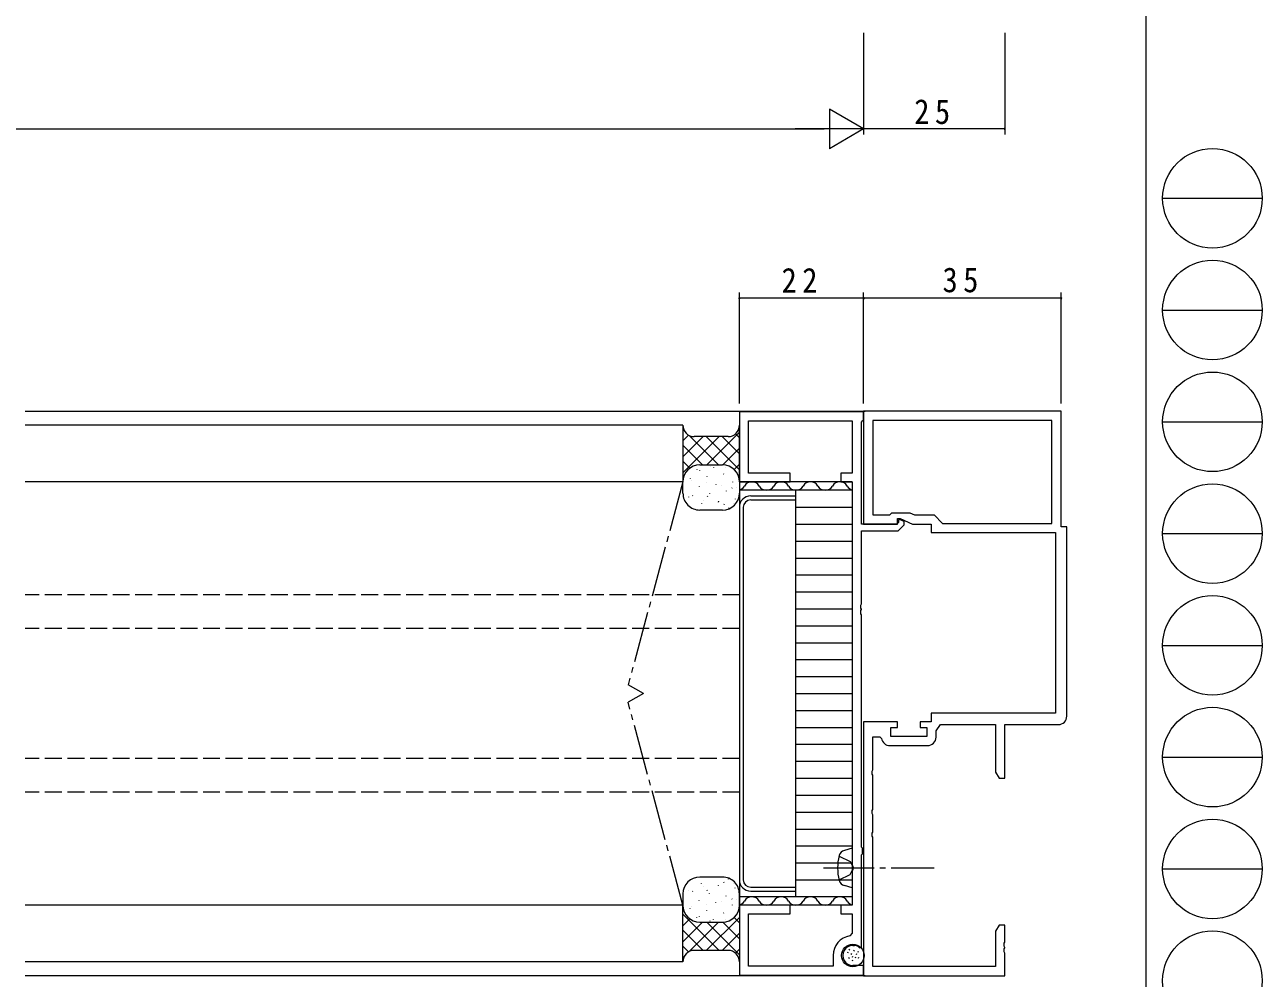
# Model space of a CAD drawing. Units: millimetres on the paper. Extents: x -420 to 373, y -297 to 267.
# Drawn here: x 153.7 to 372.9, y -211.8 to -42.9 of the extents above; entities that cross this region are included whole.
import ezdxf

# ---------------------------------------------------------------- set-up
doc = ezdxf.new("R2010")
doc.units = ezdxf.units.MM
doc.linetypes.add('CHAIN2', pattern=[12, 9, -1, 1, -1])
doc.linetypes.add('DASHED3', pattern=[4, 3, -1])
for name, color, linetype, lineweight in [('0-1_YKK_ZWAK', 7, 'Continuous', 9), ('0-3_YKK_11', 7, 'Continuous', 9), ('0-4_YKK_12', 2, 'Continuous', 9), ('0-5_YKK_13', 4, 'Continuous', 9), ('0-6_YKK_D', 6, 'Continuous', 9)]:
    doc.layers.add(name, color=color, linetype=linetype, lineweight=lineweight)
doc.styles.add('ＭＳ ゴシック', font='')
doc.styles.get('ＭＳ ゴシック').set_extended_font_data('MS Gothic')

msp = doc.modelspace()

# ---------------------------------------------------------------- linework, layer by layer
at = {"layer": '0-1_YKK_ZWAK'}
for p, q in [((352.3, 264.4), (352.3, -260.6)), ((355.276, -73.616), (372.916, -73.616)), ((355.276, -93.412), (372.916, -93.412)), ((355.276, -113.208), (372.916, -113.208)), ((355.276, -133.004), (372.916, -133.004)), ((355.276, -152.8), (372.916, -152.8)), ((355.276, -172.596), (372.916, -172.596)), ((355.276, -192.392), (372.916, -192.392))]:
    msp.add_line(p, q, dxfattribs=at)
for centre in [(364.096, -73.616), (364.096, -93.412), (364.096, -113.208), (364.096, -133.004), (364.096, -152.8), (364.096, -172.596), (364.096, -192.392), (364.096, -212.188)]:
    msp.add_circle(centre, 8.82, dxfattribs=at)
at = {"layer": '0-3_YKK_11'}
for p, q in [((280.3, -111.429), (280.3, -123.829)), ((302.3, -111.429), (280.3, -111.429)), ((302.3, -111.329), (302.3, -131.329)), ((337.3, -111.329), (302.3, -111.329)), ((302.3, -112.859), (302.3, -111.429)), ((337.3, -131.829), (337.3, -111.329)), ((281.93, -113.059), (300.3, -113.059)), ((281.93, -122.329), (281.93, -113.059)), ((300.3, -113.059), (300.3, -122.329)), ((301.93, -113.258), (302.115, -113.058)), ((301.93, -131.329), (301.93, -113.258)), ((302.115, -113.058), (302.3, -112.859)), ((335.67, -112.959), (303.93, -112.959)), ((303.93, -112.959), (303.93, -129.699)), ((335.67, -112.959), (303.93, -112.959)), ((335.67, -131.199), (335.67, -112.959)), ((289.3, -122.329), (281.93, -122.329)), ((289.3, -123.829), (289.3, -122.329)), ((298.3, -122.329), (298.3, -123.829)), ((300.3, -122.329), (298.3, -122.329)), ((280.3, -123.829), (289.3, -123.829)), ((298.3, -123.829), (300.3, -123.829)), ((300.3, -123.829), (300.3, -191.77)), ((308.2, -131.329), (301.93, -131.329)), ((302.3, -131.329), (308.3, -131.329)), ((303.93, -129.699), (306.93, -129.699)), ((306.93, -129.699), (307.3, -129.329)), ((307.3, -129.329), (310.512, -129.329)), ((308.5, -131.029), (308.2, -131.329)), ((308.3, -130.329), (308.8, -130.329)), ((308.3, -131.329), (308.3, -130.329)), ((308.414, -132.529), (309.5, -131.443)), ((308.685, -130.501), (308.5, -130.619)), ((308.5, -130.619), (308.5, -131.029)), ((309.5, -130.881), (308.685, -130.501)), ((308.8, -130.329), (310.945, -131.329)), ((309.5, -131.443), (309.5, -130.881)), ((310.512, -129.329), (311.306, -129.699)), ((310.945, -131.329), (314.3, -131.329)), ((311.306, -129.699), (314.8, -129.699)), ((314.3, -131.329), (314.3, -132.829)), ((314.8, -129.699), (316.3, -131.199)), ((316.3, -131.199), (335.67, -131.199)), ((301.93, -132.529), (308.414, -132.529)), ((301.93, -145.47), (301.93, -132.529)), ((314.3, -132.829), (336.3, -132.829)), ((336.3, -132.829), (336.3, -164.829)), ((338.3, -131.829), (337.3, -131.829)), ((338.3, -165.329), (338.3, -131.829)), ((301.81, -145.654), (301.93, -145.47)), ((301.81, -146.204), (301.81, -145.654)), ((301.93, -146.387), (301.81, -146.204)), ((301.81, -146.654), (301.93, -146.47)), ((301.81, -147.204), (301.81, -146.654)), ((301.93, -146.47), (301.93, -146.387)), ((301.93, -147.387), (301.81, -147.204)), ((301.93, -188.559), (301.93, -147.387)), ((308.3, -166.329), (302.3, -166.329)), ((302.3, -166.329), (302.3, -211.329)), ((308.3, -167.329), (308.3, -166.329)), ((312.3, -166.329), (312.3, -167.329)), ((314.3, -166.329), (312.3, -166.329)), ((314.3, -164.829), (314.3, -166.329)), ((336.3, -164.829), (314.3, -164.829)), ((307.1, -167.329), (308.3, -167.329)), ((307.1, -168.929), (307.1, -167.329)), ((312.3, -167.329), (313.5, -167.329)), ((313.5, -167.329), (313.5, -168.929)), ((315.13, -167.929), (315.9, -166.829)), ((315.13, -169.059), (315.13, -167.929)), ((315.9, -166.829), (325.67, -166.829)), ((325.67, -166.829), (325.67, -175.238)), ((327.3, -166.829), (336.8, -166.829)), ((327.3, -176.329), (327.3, -166.829)), ((303.93, -169.029), (305.19, -169.029)), ((303.93, -174.871), (303.93, -169.029)), ((305.19, -169.029), (305.487, -169.284)), ((306.97, -170.559), (313.63, -170.559)), ((313.5, -168.929), (307.1, -168.929)), ((303.81, -175.054), (303.93, -174.871)), ((303.81, -175.604), (303.81, -175.054)), ((325.67, -175.238), (326.3, -176.329)), ((303.93, -175.787), (303.81, -175.604)), ((303.93, -181.871), (303.93, -175.787)), ((326.3, -176.329), (327.3, -176.329)), ((303.81, -182.054), (303.93, -181.871)), ((303.81, -182.604), (303.81, -182.054)), ((303.93, -182.787), (303.81, -182.604)), ((303.93, -185.871), (303.93, -182.787)), ((303.81, -186.054), (303.93, -185.871)), ((303.81, -186.604), (303.81, -186.054)), ((303.93, -186.787), (303.81, -186.604)), ((303.93, -209.699), (303.93, -186.787)), ((302.1, -188.729), (301.93, -188.559)), ((301.93, -189.899), (302.1, -189.729)), ((301.93, -206.229), (301.93, -189.899)), ((302.1, -189.729), (302.1, -188.729)), ((300.3, -191.77), (300.42, -191.954)), ((300.42, -192.504), (300.3, -192.687)), ((300.3, -192.687), (300.3, -198.829)), ((300.42, -191.954), (300.42, -192.504)), ((280.3, -198.829), (280.3, -211.229)), ((289.3, -198.829), (280.3, -198.829)), ((289.3, -200.329), (289.3, -198.829)), ((298.3, -198.829), (298.3, -200.329)), ((300.3, -198.829), (298.3, -198.829)), ((281.93, -200.329), (289.3, -200.329)), ((281.93, -209.599), (281.93, -200.329)), ((298.3, -200.329), (300.3, -200.329)), ((300.3, -200.329), (300.3, -203.774)), ((300.3, -203.774), (299.875, -204.268)), ((326.3, -202.329), (325.67, -203.42)), ((325.67, -203.42), (325.67, -209.699)), ((327.3, -202.329), (326.3, -202.329)), ((327.3, -205.371), (327.3, -202.329)), ((300.4, -205.929), (300.692, -205.929)), ((327.18, -205.554), (327.3, -205.371)), ((327.18, -206.104), (327.18, -205.554)), ((296.9, -207.729), (296.9, -209.599)), ((301.399, -206.222), (301.56, -206.383)), ((301.56, -206.383), (301.93, -206.229)), ((327.3, -206.287), (327.18, -206.104)), ((327.18, -206.554), (327.3, -206.371)), ((327.18, -207.104), (327.18, -206.554)), ((327.3, -207.287), (327.18, -207.104)), ((327.3, -206.371), (327.3, -206.287)), ((327.3, -211.329), (327.3, -207.287)), ((296.9, -209.599), (281.93, -209.599)), ((302.3, -209.529), (300.4, -209.529)), ((302.3, -211.229), (302.3, -209.529)), ((325.67, -209.699), (303.93, -209.699)), ((280.3, -211.229), (302.3, -211.229)), ((302.3, -211.329), (327.3, -211.329))]:
    msp.add_line(p, q, dxfattribs=at)
for centre, radius, start, end in [((336.8, -165.329), 1.5, 270, 359.99998), ((306.97, -169.059), 1.5, 188.62692, 269.99998), ((313.63, -169.059), 1.5, 270, 359.99998), ((300.4, -207.729), 3.5, 98.62692, 179.99998), ((300.4, -207.729), 1.8, 89.99998, 270), ((300.692, -206.929), 1, 45.00002, 90.00002)]:
    msp.add_arc(centre, radius, start, end, dxfattribs=at)
at = {"layer": '0-4_YKK_12'}
for p, q in [((153.8, -111.329), (302.6, -111.329)), ((270.3, -113.829), (153.8, -113.829)), ((270.3, -123.829), (153.8, -123.829)), ((280.3, -125.329), (280.3, -197.329)), ((270.3, -198.829), (153.8, -198.829)), ((270.3, -208.829), (153.8, -208.829)), ((302.6, -211.329), (153.8, -211.329))]:
    msp.add_line(p, q, dxfattribs=at)
at = {"layer": '0-4_YKK_12', "linetype": 'CHAIN2'}
for p, q in [((270.3, -123.829), (260.6, -159.779)), ((263.3, -161.329), (260.6, -159.779)), ((263.3, -161.329), (260.6, -162.879)), ((270.3, -198.829), (260.6, -162.879))]:
    msp.add_line(p, q, dxfattribs=at)
at = {"layer": '0-4_YKK_12', "linetype": 'DASHED3'}
for p, q in [((280.3, -143.829), (153.8, -143.829)), ((280.3, -149.829), (153.8, -149.829)), ((280.3, -172.829), (153.8, -172.829)), ((280.3, -178.829), (153.8, -178.829))]:
    msp.add_line(p, q, dxfattribs=at)
at = {"layer": '0-5_YKK_13'}
for p, q in [((270.3, -113.829), (270.3, -123.829)), ((280.3, -123.829), (280.3, -113.829)), ((270.298, -122.229), (276.699, -115.829)), ((270.299, -119.4), (273.87, -115.829)), ((270.512, -114.724), (270.3, -114.512)), ((270.3, -116.571), (271.306, -115.564)), ((276.616, -120.829), (271.405, -115.617)), ((278.3, -115.829), (272.3, -115.829)), ((280.3, -121.684), (274.445, -115.829)), ((274.527, -120.829), (280.3, -115.056)), ((280.3, -118.855), (277.273, -115.829)), ((280.3, -116.027), (279.612, -115.339)), ((273.788, -120.829), (270.299, -117.34)), ((277.355, -120.829), (280.3, -117.884)), ((271.534, -121.403), (270.299, -120.168)), ((272.755, -121.666), (272.762, -121.715)), ((273.256, -121.755), (273.213, -121.845)), ((273.3, -120.829), (277.3, -120.829)), ((273.3, -120.829), (277.3, -120.829)), ((275.122, -121.034), (275.12, -121.043)), ((275.715, -121.244), (275.722, -121.293)), ((277.515, -122.427), (277.522, -122.476)), ((277.809, -121.256), (277.807, -121.265)), ((279.363, -121.65), (280.3, -120.713)), ((270.392, -123.09), (270.298, -122.996)), ((270.3, -125.829), (270.3, -123.829)), ((271.595, -123.271), (271.602, -123.32)), ((271.861, -123.664), (271.859, -123.674)), ((273.184, -124.675), (273.191, -124.725)), ((274.548, -123.886), (274.546, -123.896)), ((274.555, -122.849), (274.562, -122.898)), ((276.144, -124.254), (276.151, -124.303)), ((277.156, -124.5), (277.154, -124.51)), ((278.998, -124.894), (278.955, -124.984)), ((279.104, -123.832), (279.111, -123.881)), ((279.833, -124.771), (279.831, -124.781)), ((280.287, -123.554), (280.3, -123.541)), ((280.3, -123.829), (280.3, -125.829)), ((280.3, -123.829), (280.3, -125.329)), ((300.3, -123.829), (280.3, -123.829)), ((271.286, -126.517), (271.284, -126.527)), ((272.024, -126.28), (272.031, -126.33)), ((273.894, -127.131), (273.892, -127.141)), ((274.665, -126.405), (274.622, -126.495)), ((274.984, -125.858), (274.991, -125.908)), ((277.944, -125.436), (277.951, -125.486)), ((279.533, -126.841), (279.54, -126.891)), ((300.3, -125.329), (280.3, -125.329)), ((282.3, -126.329), (290.3, -126.329)), ((282.3, -127.029), (290.3, -127.029)), ((290.3, -197.329), (290.3, -125.329)), ((277.3, -128.829), (273.3, -128.829)), ((273.613, -127.685), (273.62, -127.735)), ((276.571, -127.402), (276.569, -127.412)), ((276.573, -127.263), (276.58, -127.313)), ((277.616, -127.807), (277.573, -127.898)), ((278.373, -128.446), (278.38, -128.495)), ((279.258, -127.624), (279.256, -127.634)), ((280.3, -128.329), (280.3, -194.329)), ((281, -128.329), (281, -194.329)), ((290.3, -128.329), (300.3, -128.329)), ((290.3, -131.329), (300.3, -131.329)), ((290.3, -134.329), (300.3, -134.329)), ((290.3, -137.329), (300.3, -137.329)), ((290.3, -140.329), (300.3, -140.329)), ((290.3, -143.329), (300.3, -143.329)), ((290.3, -146.329), (300.3, -146.329)), ((290.3, -149.329), (300.3, -149.329)), ((290.3, -152.329), (300.3, -152.329)), ((290.3, -155.329), (300.3, -155.329)), ((290.3, -158.329), (300.3, -158.329)), ((290.3, -161.329), (300.3, -161.329)), ((290.3, -164.329), (300.3, -164.329)), ((290.3, -167.329), (300.3, -167.329)), ((290.3, -170.329), (300.3, -170.329)), ((290.3, -173.329), (300.3, -173.329)), ((290.3, -176.329), (300.3, -176.329)), ((290.3, -179.329), (300.3, -179.329)), ((290.3, -182.329), (300.3, -182.329)), ((290.3, -185.329), (300.3, -185.329)), ((290.3, -188.329), (300.3, -188.329)), ((300.3, -188.729), (298.893, -189.106)), ((300.3, -188.729), (300.3, -195.729)), ((300.3, -190.229), (300.3, -194.229)), ((290.3, -191.329), (300.3, -191.329)), ((277.3, -193.829), (273.3, -193.829)), ((273.613, -194.972), (273.62, -194.923)), ((277.616, -194.85), (277.573, -194.76)), ((278.373, -194.211), (278.38, -194.162)), ((279.258, -195.033), (279.256, -195.023)), ((290.3, -194.329), (300.3, -194.329)), ((270.3, -196.829), (270.3, -198.829)), ((271.286, -196.14), (271.284, -196.13)), ((272.024, -196.377), (272.031, -196.328)), ((273.894, -195.526), (273.892, -195.516)), ((274.665, -196.252), (274.622, -196.162)), ((274.984, -196.799), (274.991, -196.749)), ((276.571, -195.255), (276.569, -195.245)), ((276.573, -195.394), (276.58, -195.345)), ((277.944, -197.221), (277.951, -197.171)), ((279.533, -195.816), (279.54, -195.767)), ((280.3, -198.829), (280.3, -196.829)), ((282.3, -195.629), (290.3, -195.629)), ((282.3, -196.329), (290.3, -196.329)), ((300.3, -195.729), (298.893, -195.352)), ((270.3, -208.829), (270.3, -198.829)), ((271.595, -199.387), (271.602, -199.337)), ((271.861, -198.993), (271.859, -198.983)), ((273.184, -197.982), (273.191, -197.932)), ((274.548, -198.771), (274.546, -198.761)), ((276.144, -198.404), (276.151, -198.354)), ((277.156, -198.157), (277.154, -198.147)), ((278.998, -197.763), (278.955, -197.673)), ((279.104, -198.826), (279.111, -198.776)), ((279.833, -197.886), (279.831, -197.876)), ((280.287, -199.103), (280.3, -199.116)), ((280.3, -197.329), (280.3, -198.829)), ((300.3, -197.329), (280.3, -197.329)), ((300.3, -198.829), (280.3, -198.829)), ((280.3, -198.829), (280.3, -208.829)), ((270.392, -199.567), (270.298, -199.661)), ((270.298, -200.428), (276.699, -206.829)), ((271.534, -201.254), (270.299, -202.489)), ((272.755, -200.991), (272.762, -200.942)), ((273.256, -200.903), (273.213, -200.812)), ((280.3, -200.973), (274.445, -206.829)), ((274.555, -199.809), (274.562, -199.759)), ((275.122, -201.624), (275.12, -201.614)), ((275.715, -201.413), (275.722, -201.364)), ((277.515, -200.23), (277.522, -200.181)), ((277.809, -201.402), (277.807, -201.392)), ((279.363, -201.007), (280.3, -201.945)), ((273.788, -201.829), (270.299, -205.317)), ((270.299, -203.257), (273.87, -206.829)), ((276.616, -201.829), (271.405, -207.04)), ((273.3, -201.829), (277.3, -201.829)), ((273.3, -201.829), (277.3, -201.829)), ((274.527, -201.829), (280.3, -207.601)), ((280.3, -203.802), (277.273, -206.829)), ((277.355, -201.828), (280.3, -204.773)), ((270.3, -206.086), (271.306, -207.093)), ((270.512, -207.933), (270.3, -208.145)), ((278.3, -206.829), (272.3, -206.829)), ((280.3, -206.63), (279.612, -207.319)), ((299.517, -207.276), (299.595, -207.092)), ((299.714, -208.284), (299.792, -208.1)), ((299.775, -206.786), (299.853, -206.602)), ((300.113, -207.579), (300.191, -207.395)), ((300.317, -208.04), (300.395, -207.856)), ((300.6, -206.961), (300.678, -206.777)), ((300.849, -208.141), (300.927, -207.957)), ((301.04, -207.572), (301.118, -207.388)), ((301.322, -207.142), (301.401, -206.958)), ((301.39, -208.22), (301.468, -208.036)), ((300.316, -208.69), (300.394, -208.505))]:
    msp.add_line(p, q, dxfattribs=at)
at = {"layer": '0-5_YKK_13', "linetype": 'DASHED3'}
for p, q in [((297.948, -190.129), (299.896, -191.079)), ((299.896, -191.079), (300.508, -192.229)), ((299.896, -193.379), (300.508, -192.229)), ((297.948, -194.329), (299.896, -193.379))]:
    msp.add_line(p, q, dxfattribs=at)
at = {"layer": '0-5_YKK_13', "linetype": 'CHAIN2'}
msp.add_line((295.2, -192.229), (314.8, -192.229), dxfattribs=at)
at = {"layer": '0-5_YKK_13'}
msp.add_circle((300.4, -207.729), 2, dxfattribs=at)
for centre, radius, start, end in [((272.3, -113.829), 2, 180, 270), ((278.3, -113.829), 2, 270, 0), ((273.3, -123.829), 3, 90, 180), ((273.3, -123.829), 3, 90, 180), ((277.3, -123.829), 3, 0, 90), ((277.3, -123.829), 3, 0, 90), ((279.898, -123.829), 1.5, 285.55197, 330), ((282.498, -125.329), 1.5, 30, 150), ((285.099, -123.829), 1.5, 210, 330), ((287.699, -125.329), 1.5, 30, 150), ((290.301, -123.829), 1.5, 210, 330), ((292.901, -125.329), 1.5, 30, 150), ((295.501, -123.829), 1.5, 209.99997, 330.00003), ((298.101, -125.329), 1.5, 30, 150), ((300.701, -123.829), 1.5, 209.99997, 254.51491), ((273.3, -125.829), 3, 179.99998, 270), ((277.3, -125.829), 3, 270, 0), ((282.3, -128.329), 2, 90, 180), ((282.3, -128.329), 1.3, 90, 180), ((306.7, -192.229), 9, 165.96469, 194.03529), ((299.23, -190.361), 1.3, 104.99998, 165.96469), ((273.3, -196.829), 3, 90, 180), ((277.3, -196.829), 3, 359.99998, 90), ((282.3, -194.329), 2, 180, 270), ((282.3, -194.329), 1.3, 180, 270), ((299.23, -194.096), 1.3, 194.03529, 255), ((273.3, -198.829), 3, 180, 270), ((273.3, -198.829), 3, 180, 270), ((277.3, -198.829), 3, 270, 359.99998), ((277.3, -198.829), 3, 270, 359.99998), ((279.898, -197.329), 1.5, 285.55197, 330), ((282.498, -198.829), 1.5, 30, 150), ((285.099, -197.329), 1.5, 210, 330), ((287.699, -198.829), 1.5, 30, 150), ((290.301, -197.329), 1.5, 210, 330), ((292.901, -198.829), 1.5, 30, 150), ((295.501, -197.329), 1.5, 209.99997, 330.00003), ((298.101, -198.829), 1.5, 30, 150), ((300.701, -197.329), 1.5, 209.99997, 254.51491), ((272.3, -208.829), 2, 90, 179.99998), ((278.3, -208.829), 2, 0, 90)]:
    msp.add_arc(centre, radius, start, end, dxfattribs=at)
at = {"layer": '0-6_YKK_D'}
for p, q in [((302.3, -44.329), (302.3, -62.329)), ((302.3, -44.329), (302.3, -62.329)), ((327.3, -44.329), (327.3, -62.329)), ((296.238, -57.829), (296.238, -64.829)), ((302.3, -61.329), (296.238, -57.829)), ((9.3, -61.329), (295.3, -61.329)), ((302.3, -61.329), (290.176, -61.329)), ((302.3, -61.329), (296.238, -64.829)), ((327.3, -61.329), (302.3, -61.329)), ((280.3, -109.959), (280.3, -90.329)), ((302.3, -91.329), (280.3, -91.329)), ((302.3, -109.959), (302.3, -90.329)), ((302.3, -109.959), (302.3, -90.329)), ((337.3, -91.329), (302.3, -91.329)), ((337.3, -109.959), (337.3, -90.329))]:
    msp.add_line(p, q, dxfattribs=at)
for centre, start, end in [((327.3, -61.329), 0, 180), ((327.3, -61.329), 180, 0), ((280.3, -91.329), 0, 180), ((280.3, -91.329), 180, 0), ((302.3, -91.329), 0, 180), ((302.3, -91.329), 0, 180), ((302.3, -91.329), 180, 0), ((302.3, -91.329), 180, 0), ((337.3, -91.329), 0, 180), ((337.3, -91.329), 180, 0)]:
    msp.add_arc(centre, 0.106, start, end, dxfattribs=at)

# ---------------------------------------------------------------- texts
at = {"layer": '0-6_YKK_D', "color": 3, "char_height": 4.399, "attachment_point": 7, "style": 'ＭＳ ゴシック'}
for s, insert in [('\\T1.36;\\W0.9;25', (311.28, -60.529)), ('\\T1.36;\\W0.9;22', (287.78, -90.329)), ('\\T1.36;\\W0.9;35', (316.28, -90.329))]:
    msp.add_mtext(s, dxfattribs=dict(at, insert=insert))

doc.saveas('drawing.dxf')
